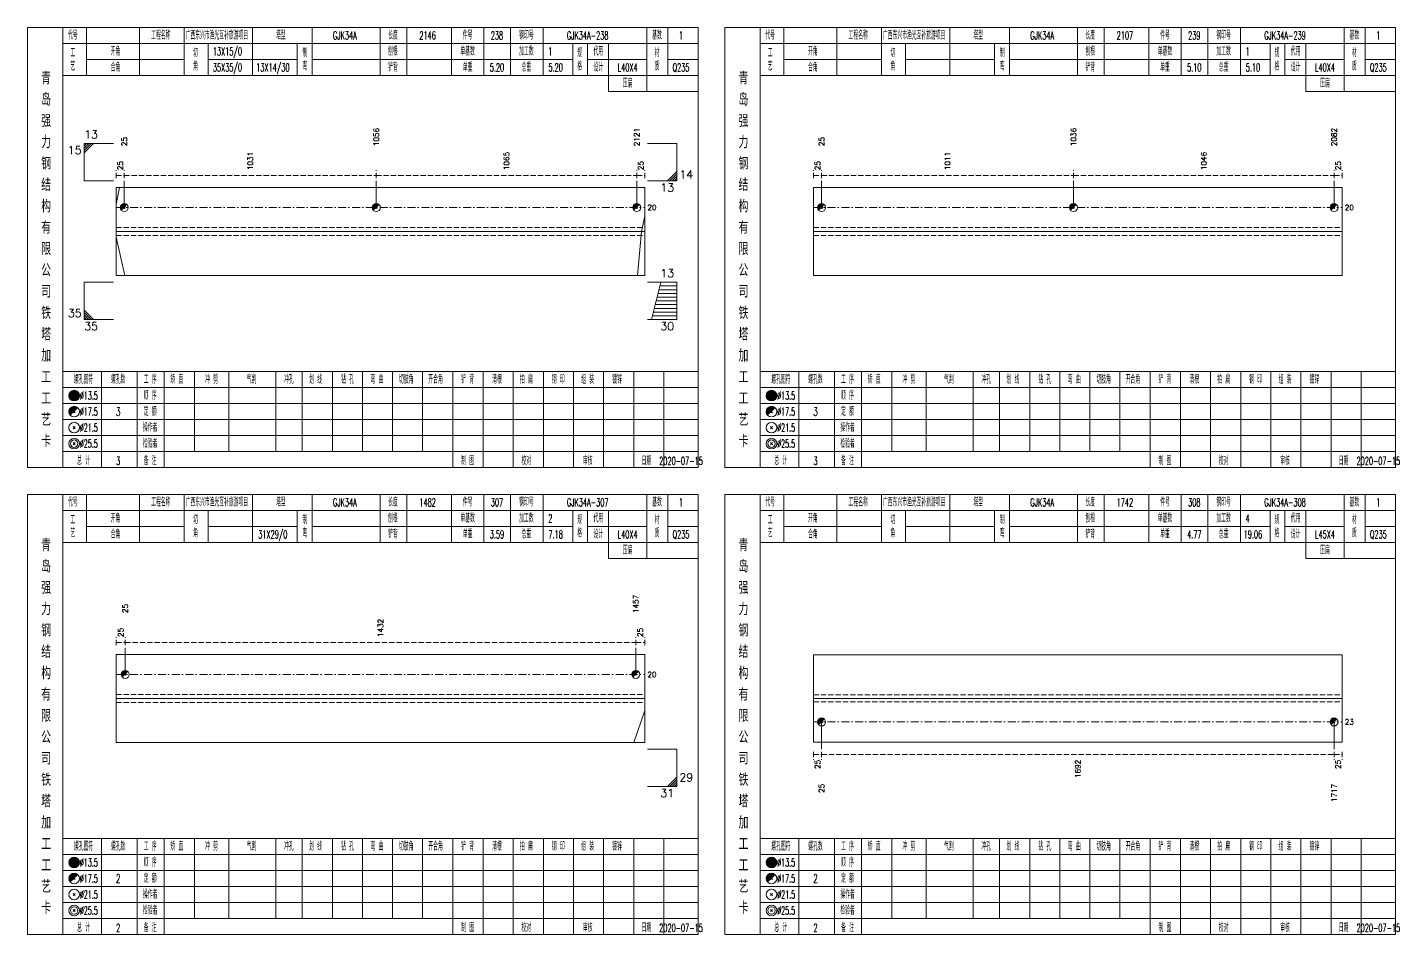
# Model space of a CAD drawing. Extents: x 0 to 2606, y -377 to 6479.
# Drawn here: x 0 to 514, y 5600 to 5940 of the extents above; entities that cross this region are included whole.
import ezdxf
from ezdxf.enums import TextEntityAlignment as Align

# ---------------------------------------------------------------- set-up
doc = ezdxf.new("R2010")
doc.units = 0
doc.header["$MEASUREMENT"] = 0
doc.linetypes.add('一点画线', pattern=[5.2, 3, -1, 0.2, -1])
doc.linetypes.add('虚线', pattern=[2.75, 2, -0.75])
doc.layers.get('0').update_dxf_attribs({"linetype": 'CONTINUOUS', "lineweight": 25})
doc.layers.add('1', color=7, linetype='CONTINUOUS', lineweight=25)
doc.layers.add('4', color=7, linetype='CONTINUOUS', lineweight=25)
doc.styles.get("Standard").update_dxf_attribs({"font": 'simplex.shx', "width": 0.7, "height": 3, "bigfont": 'gbhzfs.shx'})

msp = doc.modelspace()

# ---------------------------------------------------------------- linework, layer by layer
at = {"color": 7, "linetype": 'Continuous', "lineweight": 13}
for p, q in [((21.3, 5896.5), (32.3, 5896.5)), ((21.3, 5882.5), (21.3, 5896.5)), ((22.18, 5896.5), (21.3, 5895.62)), ((23.05, 5896.5), (21.3, 5894.75)), ((23.93, 5896.5), (21.3, 5893.88)), ((24.8, 5896.5), (21.3, 5893)), ((243.4, 5896.5), (232.4, 5896.5)), ((243.4, 5882.5), (243.4, 5896.5)), ((239.9, 5882.5), (243.4, 5886)), ((240.78, 5882.5), (243.4, 5885.12)), ((241.65, 5882.5), (243.4, 5884.25)), ((21.3, 5882.5), (32.3, 5882.5)), ((33.3, 5873.81), (34.5, 5880)), ((36.3, 5872.5), (36.3, 5882.5)), ((130.78, 5872.5), (130.78, 5882.5)), ((228.4, 5872.5), (228.4, 5882.5)), ((243.4, 5882.5), (232.4, 5882.5)), ((242.53, 5882.5), (243.4, 5883.38)), ((297.7, 5872.5), (297.7, 5882.5)), ((392.1, 5872.5), (392.1, 5882.5)), ((489.8, 5872.5), (489.8, 5882.5)), ((231.4, 5869.27), (230.2, 5863.5)), ((33.3, 5861.44), (36.53, 5847)), ((230.2, 5863.5), (228.63, 5847)), ((21.3, 5844.5), (32.3, 5844.5)), ((21.3, 5844.5), (21.3, 5830.5)), ((243.4, 5844.5), (232.4, 5844.5)), ((237.4, 5844.5), (233.9, 5830.5)), ((243.4, 5843.1), (237.05, 5843.1)), ((243.4, 5844.5), (243.4, 5830.5)), ((243.4, 5838.9), (236, 5838.9)), ((243.4, 5840.3), (236.35, 5840.3)), ((243.4, 5841.7), (236.7, 5841.7)), ((24.8, 5830.5), (21.3, 5834)), ((23.93, 5830.5), (21.3, 5833.12)), ((243.4, 5833.3), (234.6, 5833.3)), ((243.4, 5834.7), (234.95, 5834.7)), ((243.4, 5836.1), (235.3, 5836.1)), ((243.4, 5837.5), (235.65, 5837.5)), ((23.05, 5830.5), (21.3, 5832.25)), ((22.18, 5830.5), (21.3, 5831.38)), ((21.3, 5830.5), (32.3, 5830.5)), ((243.4, 5830.5), (232.4, 5830.5)), ((243.4, 5831.9), (234.25, 5831.9)), ((36.64, 5697.5), (36.64, 5707.5)), ((228.06, 5697.5), (228.06, 5707.5)), ((231.4, 5683.96), (227.26, 5672)), ((297.7, 5679.67), (297.7, 5669.5)), ((489.8, 5679.67), (489.8, 5669.5)), ((243.4, 5669.5), (232.4, 5669.5)), ((243.4, 5669.5), (243.4, 5655.5)), ((239.9, 5655.5), (243.4, 5659)), ((240.78, 5655.5), (243.4, 5658.12)), ((243.4, 5655.5), (232.4, 5655.5)), ((241.65, 5655.5), (243.4, 5657.25)), ((242.53, 5655.5), (243.4, 5656.38))]:
    msp.add_line(p, q, dxfattribs=at)
at = {"color": 8, "linetype": '虚线', "lineweight": 9}
for p, q in [((33.3, 5883.5), (33.3, 5886.5)), ((33.3, 5884.5), (36.3, 5884.5)), ((36.3, 5883.5), (36.3, 5886.5)), ((36.3, 5883.5), (36.3, 5886.5)), ((36.3, 5884.5), (130.78, 5884.5)), ((130.78, 5883.5), (130.78, 5886.5)), ((130.78, 5883.5), (130.78, 5886.5)), ((130.78, 5884.5), (228.4, 5884.5)), ((228.4, 5883.5), (228.4, 5886.5)), ((228.4, 5883.5), (228.4, 5886.5)), ((228.4, 5884.5), (231.4, 5884.5)), ((231.4, 5883.5), (231.4, 5886.5)), ((294.7, 5883.5), (294.7, 5886.5)), ((294.7, 5884.5), (297.7, 5884.5)), ((297.7, 5883.5), (297.7, 5886.5)), ((297.7, 5883.5), (297.7, 5886.5)), ((297.7, 5884.5), (392.1, 5884.5)), ((392.1, 5883.5), (392.1, 5886.5)), ((392.1, 5883.5), (392.1, 5886.5)), ((392.1, 5884.5), (489.8, 5884.5)), ((489.8, 5883.5), (489.8, 5886.5)), ((489.8, 5883.5), (489.8, 5886.5)), ((489.8, 5884.5), (492.8, 5884.5)), ((492.8, 5883.5), (492.8, 5886.5)), ((33.3, 5708.5), (33.3, 5711.5)), ((33.3, 5709.5), (36.64, 5709.5)), ((36.64, 5708.5), (36.64, 5711.5)), ((36.64, 5708.5), (36.64, 5711.5)), ((36.64, 5709.5), (228.06, 5709.5)), ((228.06, 5708.5), (228.06, 5711.5)), ((228.06, 5708.5), (228.06, 5711.5)), ((228.06, 5709.5), (231.4, 5709.5)), ((231.4, 5708.5), (231.4, 5711.5)), ((294.7, 5668.5), (294.7, 5665.5)), ((297.7, 5668.5), (297.7, 5665.5)), ((297.7, 5668.5), (297.7, 5665.5)), ((489.8, 5668.5), (489.8, 5665.5)), ((489.8, 5668.5), (489.8, 5665.5)), ((492.8, 5668.5), (492.8, 5665.5)), ((294.7, 5667.5), (297.7, 5667.5)), ((297.7, 5667.5), (489.8, 5667.5)), ((489.8, 5667.5), (492.8, 5667.5))]:
    msp.add_line(p, q, dxfattribs=at)
at = {"color": 7, "linetype": 'Continuous', "lineweight": 18}
for p, q in [((33.3, 5880), (33.3, 5847)), ((33.3, 5880), (231.4, 5880)), ((231.4, 5880), (231.4, 5847)), ((294.7, 5880), (294.7, 5847)), ((294.7, 5880), (492.8, 5880)), ((492.8, 5880), (492.8, 5847)), ((33.3, 5863.5), (231.4, 5863.5)), ((294.7, 5863.5), (492.8, 5863.5)), ((33.3, 5705), (33.3, 5672)), ((33.3, 5705), (231.4, 5705)), ((231.4, 5705), (231.4, 5672)), ((294.7, 5704.83), (294.7, 5672.17)), ((294.7, 5704.83), (492.8, 5704.83)), ((492.8, 5704.83), (492.8, 5672.17)), ((33.3, 5688.5), (231.4, 5688.5)), ((294.7, 5688.5), (492.8, 5688.5))]:
    msp.add_line(p, q, dxfattribs=at)
at = {"color": 3, "linetype": '一点画线', "lineweight": 13}
for p, q in [((33.3, 5872.5), (231.4, 5872.5)), ((294.7, 5872.5), (492.8, 5872.5)), ((33.3, 5697.5), (231.4, 5697.5)), ((294.7, 5679.67), (492.8, 5679.67))]:
    msp.add_line(p, q, dxfattribs=at)
at = {"color": 7, "linetype": 'Continuous', "lineweight": 0}
for p, q in [((36, 5872.2), (36.6, 5872.8)), ((36, 5872.8), (36.6, 5872.2)), ((130.48, 5872.2), (131.08, 5872.8)), ((130.48, 5872.8), (131.08, 5872.2)), ((228.1, 5872.2), (228.7, 5872.8)), ((228.1, 5872.8), (228.7, 5872.2)), ((297.4, 5872.2), (298, 5872.8)), ((297.4, 5872.8), (298, 5872.2)), ((391.8, 5872.2), (392.4, 5872.8)), ((391.8, 5872.8), (392.4, 5872.2)), ((489.5, 5872.2), (490.1, 5872.8)), ((489.5, 5872.8), (490.1, 5872.2)), ((36.34, 5697.2), (36.94, 5697.8)), ((36.34, 5697.8), (36.94, 5697.2)), ((227.76, 5697.2), (228.36, 5697.8)), ((227.76, 5697.8), (228.36, 5697.2))]:
    msp.add_line(p, q, dxfattribs=at)
at = {"color": 1, "linetype": '虚线', "lineweight": 18}
for p, q in [((33.3, 5865), (231.4, 5865)), ((294.7, 5865), (492.8, 5865)), ((33.3, 5862), (231.4, 5862)), ((294.7, 5862), (492.8, 5862)), ((33.3, 5690), (231.4, 5690)), ((294.7, 5689.83), (492.8, 5689.83)), ((33.3, 5687), (231.4, 5687)), ((294.7, 5687.17), (492.8, 5687.17))]:
    msp.add_line(p, q, dxfattribs=at)
at = {"color": 7, "linetype": 'Continuous', "lineweight": 13}
for centre in [(36.3, 5872.5), (130.78, 5872.5), (228.4, 5872.5), (297.7, 5872.5), (392.1, 5872.5), (489.8, 5872.5), (36.64, 5697.5), (228.06, 5697.5)]:
    msp.add_circle(centre, 1.5, dxfattribs=at)
for centre, radius in [((36.3, 5872.5), 1.35), ((130.78, 5872.5), 1.35), ((228.4, 5872.5), 1.35), ((297.7, 5872.5), 1.35), ((392.1, 5872.5), 1.35), ((489.8, 5872.5), 1.35), ((36.3, 5872.5), 1.2), ((36.3, 5872.5), 1.05), ((36.3, 5872.5), 0.9), ((36.3, 5872.5), 0.75), ((36.3, 5872.5), 0.6), ((36.3, 5872.5), 0.45), ((36.3, 5872.5), 0.3), ((36.3, 5872.5), 0.15), ((130.78, 5872.5), 1.2), ((130.78, 5872.5), 1.05), ((130.78, 5872.5), 0.9), ((130.78, 5872.5), 0.75), ((130.78, 5872.5), 0.6), ((130.78, 5872.5), 0.45), ((130.78, 5872.5), 0.3), ((130.78, 5872.5), 0.15), ((228.4, 5872.5), 1.2), ((228.4, 5872.5), 1.05), ((228.4, 5872.5), 0.9), ((228.4, 5872.5), 0.75), ((228.4, 5872.5), 0.6), ((228.4, 5872.5), 0.45), ((228.4, 5872.5), 0.3), ((228.4, 5872.5), 0.15), ((297.7, 5872.5), 1.2), ((297.7, 5872.5), 1.05), ((297.7, 5872.5), 0.9), ((297.7, 5872.5), 0.75), ((297.7, 5872.5), 0.6), ((297.7, 5872.5), 0.45), ((297.7, 5872.5), 0.3), ((297.7, 5872.5), 0.15), ((392.1, 5872.5), 1.2), ((392.1, 5872.5), 1.05), ((392.1, 5872.5), 0.9), ((392.1, 5872.5), 0.75), ((392.1, 5872.5), 0.6), ((392.1, 5872.5), 0.45), ((392.1, 5872.5), 0.3), ((392.1, 5872.5), 0.15), ((489.8, 5872.5), 1.2), ((489.8, 5872.5), 1.05), ((489.8, 5872.5), 0.9), ((489.8, 5872.5), 0.75), ((489.8, 5872.5), 0.6), ((489.8, 5872.5), 0.45), ((489.8, 5872.5), 0.3), ((489.8, 5872.5), 0.15), ((36.64, 5697.5), 1.35), ((36.64, 5697.5), 1.2), ((36.64, 5697.5), 1.05), ((36.64, 5697.5), 0.9), ((36.64, 5697.5), 0.75), ((36.64, 5697.5), 0.6), ((36.64, 5697.5), 0.45), ((36.64, 5697.5), 0.3), ((36.64, 5697.5), 0.15), ((228.06, 5697.5), 1.35), ((228.06, 5697.5), 1.2), ((228.06, 5697.5), 1.05), ((228.06, 5697.5), 0.9), ((228.06, 5697.5), 0.75), ((228.06, 5697.5), 0.6), ((228.06, 5697.5), 0.45), ((228.06, 5697.5), 0.3), ((228.06, 5697.5), 0.15)]:
    msp.add_arc(centre, radius, 45, 225, dxfattribs=at)
at = {"layer": '1', "color": 7, "linetype": 'Continuous', "lineweight": 18}
for p, q in [((33.3, 5847), (231.4, 5847)), ((294.7, 5847), (492.8, 5847)), ((33.3, 5672), (231.4, 5672)), ((294.7, 5672.17), (492.8, 5672.17))]:
    msp.add_line(p, q, dxfattribs=at)
at = {"layer": '1', "color": 7, "linetype": 'Continuous', "lineweight": 0}
for p, q in [((297.4, 5679.37), (298, 5679.97)), ((297.4, 5679.97), (298, 5679.37)), ((489.5, 5679.37), (490.1, 5679.97)), ((489.5, 5679.97), (490.1, 5679.37))]:
    msp.add_line(p, q, dxfattribs=at)
at = {"layer": '1', "color": 7, "linetype": 'Continuous', "lineweight": 13}
for centre in [(297.7, 5679.67), (489.8, 5679.67)]:
    msp.add_circle(centre, 1.5, dxfattribs=at)
for centre, radius in [((297.7, 5679.67), 1.35), ((297.7, 5679.67), 1.2), ((297.7, 5679.67), 1.05), ((297.7, 5679.67), 0.9), ((297.7, 5679.67), 0.75), ((297.7, 5679.67), 0.6), ((297.7, 5679.67), 0.45), ((297.7, 5679.67), 0.3), ((297.7, 5679.67), 0.15), ((489.8, 5679.67), 1.35), ((489.8, 5679.67), 1.2), ((489.8, 5679.67), 1.05), ((489.8, 5679.67), 0.9), ((489.8, 5679.67), 0.75), ((489.8, 5679.67), 0.6), ((489.8, 5679.67), 0.45), ((489.8, 5679.67), 0.3), ((489.8, 5679.67), 0.15)]:
    msp.add_arc(centre, radius, 45, 225, dxfattribs=at)
at = {"layer": '4', "color": 1, "linetype": 'Continuous', "lineweight": 18}
for p, q in [((13.3, 5775), (13.3, 5940)), ((22.2, 5922), (22.2, 5940)), ((42, 5922), (42, 5940)), ((58.8, 5922), (58.8, 5940)), ((84.4, 5922), (84.4, 5940)), ((106.7, 5922), (106.7, 5940)), ((132.2, 5922), (132.2, 5940)), ((142.2, 5922), (142.2, 5940)), ((158.9, 5922), (158.9, 5940)), ((171.1, 5922), (171.1, 5940)), ((181.1, 5922), (181.1, 5940)), ((193.3, 5922), (193.3, 5940)), ((232.2, 5916), (232.2, 5940)), ((240, 5922), (240, 5940)), ((274.7, 5775), (274.7, 5940)), ((283.6, 5922), (283.6, 5940)), ((303.4, 5922), (303.4, 5940)), ((320.2, 5922), (320.2, 5940)), ((345.8, 5922), (345.8, 5940)), ((368.1, 5922), (368.1, 5940)), ((393.6, 5922), (393.6, 5940)), ((403.6, 5922), (403.6, 5940)), ((420.3, 5922), (420.3, 5940)), ((432.5, 5922), (432.5, 5940)), ((442.5, 5922), (442.5, 5940)), ((454.7, 5922), (454.7, 5940)), ((493.6, 5916), (493.6, 5940)), ((501.4, 5922), (501.4, 5940)), ((13.3, 5934), (251.4, 5934)), ((67.8, 5922), (67.8, 5934)), ((101.1, 5922), (101.1, 5934)), ((204.4, 5922), (204.4, 5934)), ((210, 5922), (210, 5934)), ((217.8, 5916), (217.8, 5934)), ((274.7, 5934), (512.8, 5934)), ((329.2, 5922), (329.2, 5934)), ((362.5, 5922), (362.5, 5934)), ((465.8, 5922), (465.8, 5934)), ((471.4, 5922), (471.4, 5934)), ((479.2, 5916), (479.2, 5934)), ((22.2, 5928), (58.8, 5928)), ((67.8, 5928), (101.1, 5928)), ((106.7, 5928), (204.4, 5928)), ((210, 5928), (232.2, 5928)), ((240, 5928), (251.4, 5928)), ((283.6, 5928), (320.2, 5928)), ((329.2, 5928), (362.5, 5928)), ((368.1, 5928), (465.8, 5928)), ((471.4, 5928), (493.6, 5928)), ((501.4, 5928), (512.8, 5928)), ((13.3, 5922), (251.4, 5922)), ((274.7, 5922), (512.8, 5922)), ((217.8, 5916), (251.4, 5916)), ((479.2, 5916), (512.8, 5916)), ((13.3, 5811), (251.4, 5811)), ((27.8, 5775), (27.8, 5811)), ((41.1, 5775), (41.1, 5811)), ((51.2, 5775), (51.2, 5811)), ((62.6, 5781), (62.6, 5811)), ((75.5, 5781), (75.5, 5811)), ((93.1, 5781), (93.1, 5811)), ((103, 5781), (103, 5811)), ((114.3, 5781), (114.3, 5811)), ((125.6, 5781), (125.6, 5811)), ((136.9, 5781), (136.9, 5811)), ((148.1, 5781), (148.1, 5811)), ((159.5, 5781), (159.5, 5811)), ((170.8, 5781), (170.8, 5811)), ((182.1, 5781), (182.1, 5811)), ((193.4, 5781), (193.4, 5811)), ((204.7, 5781), (204.7, 5811)), ((216, 5781), (216, 5811)), ((227.3, 5781), (227.3, 5811)), ((238.6, 5781), (238.6, 5811)), ((274.7, 5811), (512.8, 5811)), ((289.2, 5775), (289.2, 5811)), ((302.5, 5775), (302.5, 5811)), ((312.6, 5775), (312.6, 5811)), ((324, 5781), (324, 5811)), ((336.9, 5781), (336.9, 5811)), ((354.5, 5781), (354.5, 5811)), ((364.4, 5781), (364.4, 5811)), ((375.7, 5781), (375.7, 5811)), ((387, 5781), (387, 5811)), ((398.3, 5781), (398.3, 5811)), ((409.5, 5781), (409.5, 5811)), ((420.9, 5781), (420.9, 5811)), ((432.2, 5781), (432.2, 5811)), ((443.5, 5781), (443.5, 5811)), ((454.8, 5781), (454.8, 5811)), ((466.1, 5781), (466.1, 5811)), ((477.4, 5781), (477.4, 5811)), ((488.7, 5781), (488.7, 5811)), ((500, 5781), (500, 5811)), ((13.3, 5805), (251.4, 5805)), ((274.7, 5805), (512.8, 5805)), ((13.3, 5799), (251.4, 5799)), ((274.7, 5799), (512.8, 5799)), ((13.3, 5793), (251.4, 5793)), ((274.7, 5793), (512.8, 5793)), ((13.3, 5787), (251.4, 5787)), ((274.7, 5787), (512.8, 5787)), ((13.3, 5781), (251.4, 5781)), ((159.5, 5775), (159.5, 5781)), ((170.8, 5775), (170.8, 5781)), ((182.1, 5775), (182.1, 5781)), ((193.4, 5775), (193.4, 5781)), ((204.7, 5775), (204.7, 5781)), ((216, 5775), (216, 5781)), ((227.3, 5775), (227.3, 5781)), ((238.6, 5775), (238.6, 5781)), ((274.7, 5781), (512.8, 5781)), ((420.9, 5775), (420.9, 5781)), ((432.2, 5775), (432.2, 5781)), ((443.5, 5775), (443.5, 5781)), ((454.8, 5775), (454.8, 5781)), ((466.1, 5775), (466.1, 5781)), ((477.4, 5775), (477.4, 5781)), ((488.7, 5775), (488.7, 5781)), ((500, 5775), (500, 5781)), ((13.3, 5600), (13.3, 5765)), ((22.2, 5747), (22.2, 5765)), ((42, 5747), (42, 5765)), ((58.8, 5747), (58.8, 5765)), ((84.4, 5747), (84.4, 5765)), ((106.7, 5747), (106.7, 5765)), ((132.2, 5747), (132.2, 5765)), ((142.2, 5747), (142.2, 5765)), ((158.9, 5747), (158.9, 5765)), ((171.1, 5747), (171.1, 5765)), ((181.1, 5747), (181.1, 5765)), ((193.3, 5747), (193.3, 5765)), ((232.2, 5741), (232.2, 5765)), ((240, 5747), (240, 5765)), ((274.7, 5600), (274.7, 5765)), ((283.6, 5747), (283.6, 5765)), ((303.4, 5747), (303.4, 5765)), ((320.2, 5747), (320.2, 5765)), ((345.8, 5747), (345.8, 5765)), ((368.1, 5747), (368.1, 5765)), ((393.6, 5747), (393.6, 5765)), ((403.6, 5747), (403.6, 5765)), ((420.3, 5747), (420.3, 5765)), ((432.5, 5747), (432.5, 5765)), ((442.5, 5747), (442.5, 5765)), ((454.7, 5747), (454.7, 5765)), ((493.6, 5741), (493.6, 5765)), ((501.4, 5747), (501.4, 5765)), ((13.3, 5759), (251.4, 5759)), ((67.8, 5747), (67.8, 5759)), ((101.1, 5747), (101.1, 5759)), ((204.4, 5747), (204.4, 5759)), ((210, 5747), (210, 5759)), ((217.8, 5741), (217.8, 5759)), ((274.7, 5759), (512.8, 5759)), ((329.2, 5747), (329.2, 5759)), ((362.5, 5747), (362.5, 5759)), ((465.8, 5747), (465.8, 5759)), ((471.4, 5747), (471.4, 5759)), ((479.2, 5741), (479.2, 5759)), ((22.2, 5753), (58.8, 5753)), ((67.8, 5753), (101.1, 5753)), ((106.7, 5753), (204.4, 5753)), ((210, 5753), (232.2, 5753)), ((240, 5753), (251.4, 5753)), ((283.6, 5753), (320.2, 5753)), ((329.2, 5753), (362.5, 5753)), ((368.1, 5753), (465.8, 5753)), ((471.4, 5753), (493.6, 5753)), ((501.4, 5753), (512.8, 5753)), ((13.3, 5747), (251.4, 5747)), ((274.7, 5747), (512.8, 5747)), ((217.8, 5741), (251.4, 5741)), ((479.2, 5741), (512.8, 5741)), ((13.3, 5636), (251.4, 5636)), ((27.8, 5600), (27.8, 5636)), ((41.1, 5600), (41.1, 5636)), ((51.2, 5600), (51.2, 5636)), ((62.6, 5606), (62.6, 5636)), ((75.5, 5606), (75.5, 5636)), ((93.1, 5606), (93.1, 5636)), ((103, 5606), (103, 5636)), ((114.3, 5606), (114.3, 5636)), ((125.6, 5606), (125.6, 5636)), ((136.9, 5606), (136.9, 5636)), ((148.1, 5606), (148.1, 5636)), ((159.5, 5606), (159.5, 5636)), ((170.8, 5606), (170.8, 5636)), ((182.1, 5606), (182.1, 5636)), ((193.4, 5606), (193.4, 5636)), ((204.7, 5606), (204.7, 5636)), ((216, 5606), (216, 5636)), ((227.3, 5606), (227.3, 5636)), ((238.6, 5606), (238.6, 5636)), ((274.7, 5636), (512.8, 5636)), ((289.2, 5600), (289.2, 5636)), ((302.5, 5600), (302.5, 5636)), ((312.6, 5600), (312.6, 5636)), ((324, 5606), (324, 5636)), ((336.9, 5606), (336.9, 5636)), ((354.5, 5606), (354.5, 5636)), ((364.4, 5606), (364.4, 5636)), ((375.7, 5606), (375.7, 5636)), ((387, 5606), (387, 5636)), ((398.3, 5606), (398.3, 5636)), ((409.5, 5606), (409.5, 5636)), ((420.9, 5606), (420.9, 5636)), ((432.2, 5606), (432.2, 5636)), ((443.5, 5606), (443.5, 5636)), ((454.8, 5606), (454.8, 5636)), ((466.1, 5606), (466.1, 5636)), ((477.4, 5606), (477.4, 5636)), ((488.7, 5606), (488.7, 5636)), ((500, 5606), (500, 5636)), ((13.3, 5630), (251.4, 5630)), ((274.7, 5630), (512.8, 5630)), ((13.3, 5624), (251.4, 5624)), ((274.7, 5624), (512.8, 5624)), ((13.3, 5618), (251.4, 5618)), ((274.7, 5618), (512.8, 5618)), ((13.3, 5612), (251.4, 5612)), ((274.7, 5612), (512.8, 5612)), ((13.3, 5606), (251.4, 5606)), ((159.5, 5600), (159.5, 5606)), ((170.8, 5600), (170.8, 5606)), ((182.1, 5600), (182.1, 5606)), ((193.4, 5600), (193.4, 5606)), ((204.7, 5600), (204.7, 5606)), ((216, 5600), (216, 5606)), ((227.3, 5600), (227.3, 5606)), ((238.6, 5600), (238.6, 5606)), ((274.7, 5606), (512.8, 5606)), ((420.9, 5600), (420.9, 5606)), ((432.2, 5600), (432.2, 5606)), ((443.5, 5600), (443.5, 5606)), ((454.8, 5600), (454.8, 5606)), ((466.1, 5600), (466.1, 5606)), ((477.4, 5600), (477.4, 5606)), ((488.7, 5600), (488.7, 5606)), ((500, 5600), (500, 5606))]:
    msp.add_line(p, q, dxfattribs=at)
at = {"layer": '4', "color": 7, "linetype": 'Continuous', "lineweight": 13}
for p, q in [((17.3, 5801.8), (17.7, 5802.2)), ((17.7, 5801.8), (17.3, 5802.2)), ((278.7, 5801.8), (279.1, 5802.2)), ((279.1, 5801.8), (278.7, 5802.2)), ((17.1, 5789.6), (17.9, 5790.4)), ((17.9, 5789.6), (17.1, 5790.4)), ((278.5, 5789.6), (279.3, 5790.4)), ((279.3, 5789.6), (278.5, 5790.4)), ((17.1, 5783.6), (17.9, 5784.4)), ((17.9, 5783.6), (17.1, 5784.4)), ((278.5, 5783.6), (279.3, 5784.4)), ((279.3, 5783.6), (278.5, 5784.4)), ((17.3, 5626.8), (17.7, 5627.2)), ((17.7, 5626.8), (17.3, 5627.2)), ((278.7, 5626.8), (279.1, 5627.2)), ((279.1, 5626.8), (278.7, 5627.2)), ((17.1, 5614.6), (17.9, 5615.4)), ((17.9, 5614.6), (17.1, 5615.4)), ((278.5, 5614.6), (279.3, 5615.4)), ((279.3, 5614.6), (278.5, 5615.4)), ((17.1, 5608.6), (17.9, 5609.4)), ((17.9, 5608.6), (17.1, 5609.4)), ((278.5, 5608.6), (279.3, 5609.4)), ((279.3, 5608.6), (278.5, 5609.4))]:
    msp.add_line(p, q, dxfattribs=at)
at = {"layer": '4', "color": 7, "linetype": 'Continuous', "lineweight": 0}
for p, q in [((17.1, 5795.6), (17.9, 5796.4)), ((17.1, 5796.4), (17.9, 5795.6)), ((278.5, 5795.6), (279.3, 5796.4)), ((278.5, 5796.4), (279.3, 5795.6)), ((17.1, 5620.6), (17.9, 5621.4)), ((17.1, 5621.4), (17.9, 5620.6)), ((278.5, 5620.6), (279.3, 5621.4)), ((278.5, 5621.4), (279.3, 5620.6))]:
    msp.add_line(p, q, dxfattribs=at)
at = {"layer": '4', "color": 1, "linetype": 'Continuous', "lineweight": 18}
for points in [[(0, 5940), (0, 5775), (251.4, 5775), (251.4, 5940)], [(261.4, 5940), (261.4, 5775), (512.8, 5775), (512.8, 5940)], [(0, 5765), (0, 5600), (251.4, 5600), (251.4, 5765)], [(261.4, 5765), (261.4, 5600), (512.8, 5600), (512.8, 5765)]]:
    msp.add_lwpolyline(points, close=True, dxfattribs=at)
at = {"layer": '4', "color": 7, "linetype": 'Continuous', "lineweight": 13}
for centre, radius in [((17.5, 5802), 2), ((17.5, 5802), 1.8), ((17.5, 5802), 1.6), ((17.5, 5802), 1.4), ((17.5, 5802), 1.2), ((17.5, 5802), 1), ((17.5, 5802), 0.8), ((17.5, 5802), 0.6), ((17.5, 5802), 0.4), ((17.5, 5802), 0.2), ((278.9, 5802), 2), ((278.9, 5802), 1.8), ((278.9, 5802), 1.6), ((278.9, 5802), 1.4), ((278.9, 5802), 1.2), ((278.9, 5802), 1), ((278.9, 5802), 0.8), ((278.9, 5802), 0.6), ((278.9, 5802), 0.4), ((278.9, 5802), 0.2), ((17.5, 5796), 2), ((278.9, 5796), 2), ((17.5, 5790), 2), ((278.9, 5790), 2), ((17.5, 5784), 2), ((17.5, 5784), 1.4), ((278.9, 5784), 2), ((278.9, 5784), 1.4), ((17.5, 5627), 2), ((17.5, 5627), 1.8), ((17.5, 5627), 1.6), ((17.5, 5627), 1.4), ((17.5, 5627), 1.2), ((17.5, 5627), 1), ((17.5, 5627), 0.8), ((17.5, 5627), 0.6), ((17.5, 5627), 0.4), ((17.5, 5627), 0.2), ((278.9, 5627), 2), ((278.9, 5627), 1.8), ((278.9, 5627), 1.6), ((278.9, 5627), 1.4), ((278.9, 5627), 1.2), ((278.9, 5627), 1), ((278.9, 5627), 0.8), ((278.9, 5627), 0.6), ((278.9, 5627), 0.4), ((278.9, 5627), 0.2), ((17.5, 5621), 2), ((278.9, 5621), 2), ((17.5, 5615), 2), ((278.9, 5615), 2), ((17.5, 5609), 2), ((17.5, 5609), 1.4), ((278.9, 5609), 2), ((278.9, 5609), 1.4)]:
    msp.add_circle(centre, radius, dxfattribs=at)
for centre, radius in [((17.5, 5796), 1.8), ((17.5, 5796), 1.6), ((17.5, 5796), 1.4), ((17.5, 5796), 1.2), ((17.5, 5796), 1), ((17.5, 5796), 0.8), ((278.9, 5796), 1.8), ((278.9, 5796), 1.6), ((278.9, 5796), 1.4), ((278.9, 5796), 1.2), ((278.9, 5796), 1), ((278.9, 5796), 0.8), ((17.5, 5796), 0.6), ((17.5, 5796), 0.4), ((17.5, 5796), 0.2), ((278.9, 5796), 0.6), ((278.9, 5796), 0.4), ((278.9, 5796), 0.2), ((17.5, 5621), 1.8), ((17.5, 5621), 1.6), ((17.5, 5621), 1.4), ((17.5, 5621), 1.2), ((17.5, 5621), 1), ((17.5, 5621), 0.8), ((278.9, 5621), 1.8), ((278.9, 5621), 1.6), ((278.9, 5621), 1.4), ((278.9, 5621), 1.2), ((278.9, 5621), 1), ((278.9, 5621), 0.8), ((17.5, 5621), 0.6), ((17.5, 5621), 0.4), ((17.5, 5621), 0.2), ((278.9, 5621), 0.6), ((278.9, 5621), 0.4), ((278.9, 5621), 0.2)]:
    msp.add_arc(centre, radius, 45, 225, dxfattribs=at)

# ---------------------------------------------------------------- texts
at = {"color": 7, "linetype": 'Continuous', "lineweight": 13}
for s, p in [('13', (21.3, 5897.5)), ('14', (244.4, 5882.5)), ('29', (244.4, 5656.5))]:
    msp.add_text(s, height=3, dxfattribs=at).set_placement(p, align=Align.BOTTOM_LEFT)
for s, p in [('1056', (130.78, 5895.5)), ('2121', (228.4, 5895.5)), ('1036', (392.1, 5895.5)), ('2082', (489.8, 5895.5)), ('25', (36.3, 5895.5)), ('25', (297.7, 5895.5)), ('1457', (228.06, 5720.5)), ('25', (36.64, 5720.5))]:
    msp.add_text(s, height=2, rotation=90, dxfattribs=at).set_placement(p, align=Align.MIDDLE_LEFT)
for s, p in [('15', (20.3, 5895.5)), ('13', (242.4, 5881.5)), ('30', (242.4, 5829.5)), ('31', (242.4, 5654.5))]:
    msp.add_text(s, height=3, dxfattribs=at).set_placement(p, align=Align.TOP_RIGHT)
at = {"color": 8, "linetype": 'Continuous', "lineweight": 9}
for s, p in [('25', (34.8, 5886.5)), ('1031', (83.54, 5886.5)), ('1065', (179.59, 5886.5)), ('25', (229.9, 5886.5)), ('25', (296.2, 5886.5)), ('1011', (344.9, 5886.5)), ('1046', (440.95, 5886.5)), ('25', (491.3, 5886.5)), ('25', (34.97, 5711.5)), ('1432', (132.35, 5711.5)), ('25', (229.73, 5711.5))]:
    msp.add_text(s, height=2, rotation=90, dxfattribs=at).set_placement(p, align=Align.MIDDLE_LEFT)
at = {"color": 7, "linetype": 'Continuous', "lineweight": 13}
for s, p in [('20', (232.4, 5872.5)), ('20', (493.8, 5872.5)), ('20', (232.4, 5697.5)), ('23', (493.8, 5679.67))]:
    msp.add_text(s, height=2, dxfattribs=at).set_placement(p, align=Align.MIDDLE_LEFT)
for s, p in [('13', (242.4, 5845.5)), ('35', (20.3, 5830.5))]:
    msp.add_text(s, height=3, dxfattribs=at).set_placement(p, align=Align.BOTTOM_RIGHT)
msp.add_text('35', height=3, dxfattribs=at).set_placement((21.3, 5829.5), align=Align.TOP_LEFT)
at = {"color": 8, "linetype": 'Continuous', "lineweight": 9}
for s, p in [('25', (296.2, 5665.5)), ('1692', (393.75, 5665.5)), ('25', (491.3, 5665.5))]:
    msp.add_text(s, height=2, rotation=90, dxfattribs=at).set_placement(p, align=Align.MIDDLE_RIGHT)
at = {"layer": '1', "color": 7, "linetype": 'Continuous', "lineweight": 13}
for s, p in [('25', (297.7, 5656.5)), ('1717', (489.8, 5656.5))]:
    msp.add_text(s, height=2, rotation=90, dxfattribs=at).set_placement(p, align=Align.MIDDLE_RIGHT)
at = {"layer": '4', "color": 1, "linetype": 'Continuous', "lineweight": 13}
for s, height, width, p in [('代号', 3, 0.6, (17, 5937)), ('工程名称', 3, 0.6, (50, 5937)), ('广西东兴市渔光互补旅游项目', 3, 0.6, (71, 5937)), ('塔型', 3, 0.6, (95, 5937)), ('GJK34A', 3, 0.6, (119, 5937)), ('长度', 3, 0.6, (137, 5937)), ('2146', 3, 0.6, (150, 5937)), ('件号', 3, 0.6, (165, 5937)), ('238', 3, 0.6, (176, 5937)), ('钢印号', 3, 0.6, (187, 5937)), ('GJK34A-238', 3, 0.6, (210, 5937)), ('基数', 3, 0.6, (236, 5937)), ('1', 3, 0.6, (245, 5937)), ('代号', 3, 0.6, (278.4, 5937)), ('工程名称', 3, 0.6, (311.4, 5937)), ('广西东兴市渔光互补旅游项目', 3, 0.6, (332.4, 5937)), ('塔型', 3, 0.6, (356.4, 5937)), ('GJK34A', 3, 0.6, (380.4, 5937)), ('长度', 3, 0.6, (398.4, 5937)), ('2107', 3, 0.6, (411.4, 5937)), ('件号', 3, 0.6, (426.4, 5937)), ('239', 3, 0.6, (437.4, 5937)), ('钢印号', 3, 0.6, (448.4, 5937)), ('GJK34A-239', 3, 0.6, (471.4, 5937)), ('基数', 3, 0.6, (497.4, 5937)), ('1', 3, 0.6, (506.4, 5937)), ('工', 3, 0.6, (17, 5930.4)), ('开角', 3, 0.6, (33, 5931)), ('切', 3, 0.6, (63, 5930.4)), ('13X15/0', 3, 0.6, (75, 5931)), ('制', 3, 0.6, (104, 5930.4)), ('刨根', 3, 0.6, (137, 5931)), ('单基数', 3, 0.6, (165, 5931)), ('加工数', 3, 0.6, (187, 5931)), ('1', 3, 0.6, (196, 5931)), ('规', 3, 0.6, (207, 5930.4)), ('代用', 3, 0.6, (214, 5931)), ('材', 3, 0.6, (236, 5930.4)), ('工', 3, 0.6, (278.4, 5930.4)), ('开角', 3, 0.6, (294.4, 5931)), ('切', 3, 0.6, (324.4, 5930.4)), ('制', 3, 0.6, (365.4, 5930.4)), ('刨根', 3, 0.6, (398.4, 5931)), ('单基数', 3, 0.6, (426.4, 5931)), ('加工数', 3, 0.6, (448.4, 5931)), ('1', 3, 0.6, (457.4, 5931)), ('规', 3, 0.6, (468.4, 5930.4)), ('代用', 3, 0.6, (475.4, 5931)), ('材', 3, 0.6, (497.4, 5930.4)), ('艺', 3, 0.6, (17, 5925.4)), ('合角', 3, 0.6, (33, 5925)), ('角', 3, 0.6, (63, 5925.4)), ('35X35/0', 3, 0.6, (75, 5925)), ('13X14/30', 3, 0.6, (92, 5925)), ('弯', 3, 0.6, (104, 5925.4)), ('铲背', 3, 0.6, (137, 5925)), ('单重', 3, 0.6, (165, 5925)), ('5.20', 3, 0.6, (176, 5925)), ('总重', 3, 0.6, (187, 5925)), ('5.20', 3, 0.6, (198, 5925)), ('格', 3, 0.6, (207, 5925.4)), ('设计', 3, 0.6, (214, 5925)), ('L40X4', 3, 0.6, (225, 5925)), ('质', 3, 0.6, (236, 5925.4)), ('Q235', 3, 0.6, (245, 5925)), ('艺', 3, 0.6, (278.4, 5925.4)), ('合角', 3, 0.6, (294.4, 5925)), ('角', 3, 0.6, (324.4, 5925.4)), ('弯', 3, 0.6, (365.4, 5925.4)), ('铲背', 3, 0.6, (398.4, 5925)), ('单重', 3, 0.6, (426.4, 5925)), ('5.10', 3, 0.6, (437.4, 5925)), ('总重', 3, 0.6, (448.4, 5925)), ('5.10', 3, 0.6, (459.4, 5925)), ('格', 3, 0.6, (468.4, 5925.4)), ('设计', 3, 0.6, (475.4, 5925)), ('L40X4', 3, 0.6, (486.4, 5925)), ('质', 3, 0.6, (497.4, 5925.4)), ('Q235', 3, 0.6, (506.4, 5925)), ('青', 4.6, 0.8, (7, 5921)), ('压扁', 3, 0.6, (225, 5919)), ('青', 4.6, 0.8, (268.4, 5921)), ('压扁', 3, 0.6, (486.4, 5919)), ('岛', 4.6, 0.8, (7, 5913)), ('岛', 4.6, 0.8, (268.4, 5913)), ('强', 4.6, 0.8, (7, 5905)), ('强', 4.6, 0.8, (268.4, 5905)), ('力', 4.6, 0.8, (7, 5897)), ('力', 4.6, 0.8, (268.4, 5897)), ('钢', 4.6, 0.8, (7, 5889)), ('钢', 4.6, 0.8, (268.4, 5889)), ('结', 4.6, 0.8, (7, 5881)), ('结', 4.6, 0.8, (268.4, 5881)), ('构', 4.6, 0.8, (7, 5873)), ('构', 4.6, 0.8, (268.4, 5873)), ('有', 4.6, 0.8, (7, 5865)), ('有', 4.6, 0.8, (268.4, 5865)), ('限', 4.6, 0.8, (7, 5857)), ('限', 4.6, 0.8, (268.4, 5857)), ('公', 4.6, 0.8, (7, 5849)), ('公', 4.6, 0.8, (268.4, 5849)), ('司', 4.6, 0.8, (7, 5841)), ('司', 4.6, 0.8, (268.4, 5841)), ('铁', 4.6, 0.8, (7, 5833)), ('铁', 4.6, 0.8, (268.4, 5833)), ('塔', 4.6, 0.8, (7, 5825)), ('塔', 4.6, 0.8, (268.4, 5825)), ('加', 4.6, 0.8, (7, 5817)), ('加', 4.6, 0.8, (268.4, 5817)), ('工', 4.6, 0.8, (7, 5809)), ('螺孔图符', 3, 0.6, (21, 5808)), ('螺孔数', 3, 0.6, (34, 5808)), ('工 序', 3, 0.6, (46, 5808)), ('矫 直', 3, 0.6, (56, 5808)), ('冲 剪', 3, 0.6, (69, 5808)), ('气割', 3, 0.6, (84, 5808)), ('冲孔', 3, 0.6, (98, 5808)), ('划 线', 3, 0.6, (108, 5808)), ('钻 孔', 3, 0.6, (120, 5808)), ('弯 曲', 3, 0.6, (131, 5808)), ('切肢角', 3, 0.6, (142, 5808)), ('开合角', 3, 0.6, (153, 5808)), ('铲 背', 3, 0.6, (165, 5808)), ('清根', 3, 0.6, (176, 5808)), ('拍 扁', 3, 0.6, (187, 5808)), ('钢 印', 3, 0.6, (199, 5808)), ('组 装', 3, 0.6, (210, 5808)), ('镀锌', 3, 0.6, (221, 5808)), ('工', 4.6, 0.8, (268.4, 5809)), ('螺孔图符', 3, 0.6, (282.4, 5808)), ('螺孔数', 3, 0.6, (295.4, 5808)), ('工 序', 3, 0.6, (307.4, 5808)), ('矫 直', 3, 0.6, (317.4, 5808)), ('冲 剪', 3, 0.6, (330.4, 5808)), ('气割', 3, 0.6, (345.4, 5808)), ('冲孔', 3, 0.6, (359.4, 5808)), ('划 线', 3, 0.6, (369.4, 5808)), ('钻 孔', 3, 0.6, (381.4, 5808)), ('弯 曲', 3, 0.6, (392.4, 5808)), ('切肢角', 3, 0.6, (403.4, 5808)), ('开合角', 3, 0.6, (414.4, 5808)), ('铲 背', 3, 0.6, (426.4, 5808)), ('清根', 3, 0.6, (437.4, 5808)), ('拍 扁', 3, 0.6, (448.4, 5808)), ('钢 印', 3, 0.6, (460.4, 5808)), ('组 装', 3, 0.6, (471.4, 5808)), ('镀锌', 3, 0.6, (482.4, 5808)), ('工', 4.6, 0.8, (7, 5801)), ('%%C13.5', 3, 0.5, (23, 5802)), ('顺 序', 3, 0.6, (46, 5802)), ('工', 4.6, 0.8, (268.4, 5801)), ('%%C13.5', 3, 0.5, (284.4, 5802)), ('顺 序', 3, 0.6, (307.4, 5802)), ('%%C17.5', 3, 0.5, (23, 5796)), ('3', 3.2, 0.6, (34, 5796)), ('定 额', 3, 0.6, (46, 5796)), ('%%C17.5', 3, 0.5, (284.4, 5796)), ('3', 3.2, 0.6, (295.4, 5796)), ('定 额', 3, 0.6, (307.4, 5796)), ('艺', 4.6, 0.8, (7, 5793)), ('操作者', 3, 0.6, (46, 5790)), ('艺', 4.6, 0.8, (268.4, 5793)), ('操作者', 3, 0.6, (307.4, 5790)), ('卡', 4.6, 0.8, (7, 5785)), ('%%C21.5', 3, 0.5, (23, 5790)), ('卡', 4.6, 0.8, (268.4, 5785)), ('%%C21.5', 3, 0.5, (284.4, 5790)), ('%%C25.5', 3, 0.5, (23, 5784)), ('检验者', 3, 0.6, (46, 5784)), ('%%C25.5', 3, 0.5, (284.4, 5784)), ('检验者', 3, 0.6, (307.4, 5784)), ('总 计', 3, 0.6, (21, 5777.5)), ('3', 3, 0.6, (34, 5777.5)), ('备 注', 3, 0.6, (46, 5777.5)), ('制 图', 3, 0.6, (165, 5777.5)), ('校对', 3, 0.6, (187, 5777.5)), ('审核', 3, 0.6, (210, 5777.5)), ('日期', 3, 0.6, (232, 5777.5)), ('2020-07-15', 3, 0.6, (245, 5777.5)), ('总 计', 3, 0.6, (282.4, 5777.5)), ('3', 3, 0.6, (295.4, 5777.5)), ('备 注', 3, 0.6, (307.4, 5777.5)), ('制 图', 3, 0.6, (426.4, 5777.5)), ('校对', 3, 0.6, (448.4, 5777.5)), ('审核', 3, 0.6, (471.4, 5777.5)), ('日期', 3, 0.6, (493.4, 5777.5)), ('2020-07-15', 3, 0.6, (506.4, 5777.5)), ('代号', 3, 0.6, (17, 5762)), ('工程名称', 3, 0.6, (50, 5762)), ('广西东兴市渔光互补旅游项目', 3, 0.6, (71, 5762)), ('塔型', 3, 0.6, (95, 5762)), ('GJK34A', 3, 0.6, (119, 5762)), ('长度', 3, 0.6, (137, 5762)), ('1482', 3, 0.6, (150, 5762)), ('件号', 3, 0.6, (165, 5762)), ('307', 3, 0.6, (176, 5762)), ('钢印号', 3, 0.6, (187, 5762)), ('GJK34A-307', 3, 0.6, (210, 5762)), ('基数', 3, 0.6, (236, 5762)), ('1', 3, 0.6, (245, 5762)), ('代号', 3, 0.6, (278.4, 5762)), ('工程名称', 3, 0.6, (311.4, 5762)), ('广西东兴市渔光互补旅游项目', 3, 0.6, (332.4, 5762)), ('塔型', 3, 0.6, (356.4, 5762)), ('GJK34A', 3, 0.6, (380.4, 5762)), ('长度', 3, 0.6, (398.4, 5762)), ('1742', 3, 0.6, (411.4, 5762)), ('件号', 3, 0.6, (426.4, 5762)), ('308', 3, 0.6, (437.4, 5762)), ('钢印号', 3, 0.6, (448.4, 5762)), ('GJK34A-308', 3, 0.6, (471.4, 5762)), ('基数', 3, 0.6, (497.4, 5762)), ('1', 3, 0.6, (506.4, 5762)), ('工', 3, 0.6, (17, 5755.4)), ('开角', 3, 0.6, (33, 5756)), ('切', 3, 0.6, (63, 5755.4)), ('制', 3, 0.6, (104, 5755.4)), ('刨根', 3, 0.6, (137, 5756)), ('单基数', 3, 0.6, (165, 5756)), ('加工数', 3, 0.6, (187, 5756)), ('2', 3, 0.6, (196, 5756)), ('规', 3, 0.6, (207, 5755.4)), ('代用', 3, 0.6, (214, 5756)), ('材', 3, 0.6, (236, 5755.4)), ('工', 3, 0.6, (278.4, 5755.4)), ('开角', 3, 0.6, (294.4, 5756)), ('切', 3, 0.6, (324.4, 5755.4)), ('制', 3, 0.6, (365.4, 5755.4)), ('刨根', 3, 0.6, (398.4, 5756)), ('单基数', 3, 0.6, (426.4, 5756)), ('加工数', 3, 0.6, (448.4, 5756)), ('4', 3, 0.6, (457.4, 5756)), ('规', 3, 0.6, (468.4, 5755.4)), ('代用', 3, 0.6, (475.4, 5756)), ('材', 3, 0.6, (497.4, 5755.4)), ('艺', 3, 0.6, (17, 5750.4)), ('合角', 3, 0.6, (33, 5750)), ('角', 3, 0.6, (63, 5750.4)), ('31X29/0', 3, 0.6, (92, 5750)), ('弯', 3, 0.6, (104, 5750.4)), ('铲背', 3, 0.6, (137, 5750)), ('单重', 3, 0.6, (165, 5750)), ('3.59', 3, 0.6, (176, 5750)), ('总重', 3, 0.6, (187, 5750)), ('7.18', 3, 0.6, (198, 5750)), ('格', 3, 0.6, (207, 5750.4)), ('设计', 3, 0.6, (214, 5750)), ('L40X4', 3, 0.6, (225, 5750)), ('质', 3, 0.6, (236, 5750.4)), ('Q235', 3, 0.6, (245, 5750)), ('艺', 3, 0.6, (278.4, 5750.4)), ('合角', 3, 0.6, (294.4, 5750)), ('角', 3, 0.6, (324.4, 5750.4)), ('弯', 3, 0.6, (365.4, 5750.4)), ('铲背', 3, 0.6, (398.4, 5750)), ('单重', 3, 0.6, (426.4, 5750)), ('4.77', 3, 0.6, (437.4, 5750)), ('总重', 3, 0.6, (448.4, 5750)), ('19.06', 3, 0.6, (459.4, 5750)), ('格', 3, 0.6, (468.4, 5750.4)), ('设计', 3, 0.6, (475.4, 5750)), ('L45X4', 3, 0.6, (486.4, 5750)), ('质', 3, 0.6, (497.4, 5750.4)), ('Q235', 3, 0.6, (506.4, 5750)), ('青', 4.6, 0.8, (7, 5746)), ('压扁', 3, 0.6, (225, 5744)), ('青', 4.6, 0.8, (268.4, 5746)), ('压扁', 3, 0.6, (486.4, 5744)), ('岛', 4.6, 0.8, (7, 5738)), ('岛', 4.6, 0.8, (268.4, 5738)), ('强', 4.6, 0.8, (7, 5730)), ('强', 4.6, 0.8, (268.4, 5730)), ('力', 4.6, 0.8, (7, 5722)), ('力', 4.6, 0.8, (268.4, 5722)), ('钢', 4.6, 0.8, (7, 5714)), ('钢', 4.6, 0.8, (268.4, 5714)), ('结', 4.6, 0.8, (7, 5706)), ('结', 4.6, 0.8, (268.4, 5706)), ('构', 4.6, 0.8, (7, 5698)), ('构', 4.6, 0.8, (268.4, 5698)), ('有', 4.6, 0.8, (7, 5690)), ('有', 4.6, 0.8, (268.4, 5690)), ('限', 4.6, 0.8, (7, 5682)), ('限', 4.6, 0.8, (268.4, 5682)), ('公', 4.6, 0.8, (7, 5674)), ('公', 4.6, 0.8, (268.4, 5674)), ('司', 4.6, 0.8, (7, 5666)), ('司', 4.6, 0.8, (268.4, 5666)), ('铁', 4.6, 0.8, (7, 5658)), ('铁', 4.6, 0.8, (268.4, 5658)), ('塔', 4.6, 0.8, (7, 5650)), ('塔', 4.6, 0.8, (268.4, 5650)), ('加', 4.6, 0.8, (7, 5642)), ('加', 4.6, 0.8, (268.4, 5642)), ('工', 4.6, 0.8, (7, 5634)), ('螺孔图符', 3, 0.6, (21, 5633)), ('螺孔数', 3, 0.6, (34, 5633)), ('工 序', 3, 0.6, (46, 5633)), ('矫 直', 3, 0.6, (56, 5633)), ('冲 剪', 3, 0.6, (69, 5633)), ('气割', 3, 0.6, (84, 5633)), ('冲孔', 3, 0.6, (98, 5633)), ('划 线', 3, 0.6, (108, 5633)), ('钻 孔', 3, 0.6, (120, 5633)), ('弯 曲', 3, 0.6, (131, 5633)), ('切肢角', 3, 0.6, (142, 5633)), ('开合角', 3, 0.6, (153, 5633)), ('铲 背', 3, 0.6, (165, 5633)), ('清根', 3, 0.6, (176, 5633)), ('拍 扁', 3, 0.6, (187, 5633)), ('钢 印', 3, 0.6, (199, 5633)), ('组 装', 3, 0.6, (210, 5633)), ('镀锌', 3, 0.6, (221, 5633)), ('工', 4.6, 0.8, (268.4, 5634)), ('螺孔图符', 3, 0.6, (282.4, 5633)), ('螺孔数', 3, 0.6, (295.4, 5633)), ('工 序', 3, 0.6, (307.4, 5633)), ('矫 直', 3, 0.6, (317.4, 5633)), ('冲 剪', 3, 0.6, (330.4, 5633)), ('气割', 3, 0.6, (345.4, 5633)), ('冲孔', 3, 0.6, (359.4, 5633)), ('划 线', 3, 0.6, (369.4, 5633)), ('钻 孔', 3, 0.6, (381.4, 5633)), ('弯 曲', 3, 0.6, (392.4, 5633)), ('切肢角', 3, 0.6, (403.4, 5633)), ('开合角', 3, 0.6, (414.4, 5633)), ('铲 背', 3, 0.6, (426.4, 5633)), ('清根', 3, 0.6, (437.4, 5633)), ('拍 扁', 3, 0.6, (448.4, 5633)), ('钢 印', 3, 0.6, (460.4, 5633)), ('组 装', 3, 0.6, (471.4, 5633)), ('镀锌', 3, 0.6, (482.4, 5633)), ('工', 4.6, 0.8, (7, 5626)), ('%%C13.5', 3, 0.5, (23, 5627)), ('顺 序', 3, 0.6, (46, 5627)), ('工', 4.6, 0.8, (268.4, 5626)), ('%%C13.5', 3, 0.5, (284.4, 5627)), ('顺 序', 3, 0.6, (307.4, 5627)), ('%%C17.5', 3, 0.5, (23, 5621)), ('2', 3.2, 0.6, (34, 5621)), ('定 额', 3, 0.6, (46, 5621)), ('%%C17.5', 3, 0.5, (284.4, 5621)), ('2', 3.2, 0.6, (295.4, 5621)), ('定 额', 3, 0.6, (307.4, 5621)), ('艺', 4.6, 0.8, (7, 5618)), ('操作者', 3, 0.6, (46, 5615)), ('艺', 4.6, 0.8, (268.4, 5618)), ('操作者', 3, 0.6, (307.4, 5615)), ('卡', 4.6, 0.8, (7, 5610)), ('%%C21.5', 3, 0.5, (23, 5615)), ('卡', 4.6, 0.8, (268.4, 5610)), ('%%C21.5', 3, 0.5, (284.4, 5615)), ('%%C25.5', 3, 0.5, (23, 5609)), ('检验者', 3, 0.6, (46, 5609)), ('%%C25.5', 3, 0.5, (284.4, 5609)), ('检验者', 3, 0.6, (307.4, 5609)), ('总 计', 3, 0.6, (21, 5602.5)), ('2', 3, 0.6, (34, 5602.5)), ('备 注', 3, 0.6, (46, 5602.5)), ('制 图', 3, 0.6, (165, 5602.5)), ('校对', 3, 0.6, (187, 5602.5)), ('审核', 3, 0.6, (210, 5602.5)), ('日期', 3, 0.6, (232, 5602.5)), ('2020-07-15', 3, 0.6, (245, 5602.5)), ('总 计', 3, 0.6, (282.4, 5602.5)), ('2', 3, 0.6, (295.4, 5602.5)), ('备 注', 3, 0.6, (307.4, 5602.5)), ('制 图', 3, 0.6, (426.4, 5602.5)), ('校对', 3, 0.6, (448.4, 5602.5)), ('审核', 3, 0.6, (471.4, 5602.5)), ('日期', 3, 0.6, (493.4, 5602.5)), ('2020-07-15', 3, 0.6, (506.4, 5602.5))]:
    msp.add_text(s, height=height, dxfattribs=dict(at, width=width)).set_placement(p, align=Align.MIDDLE_CENTER)

doc.saveas('drawing.dxf')
